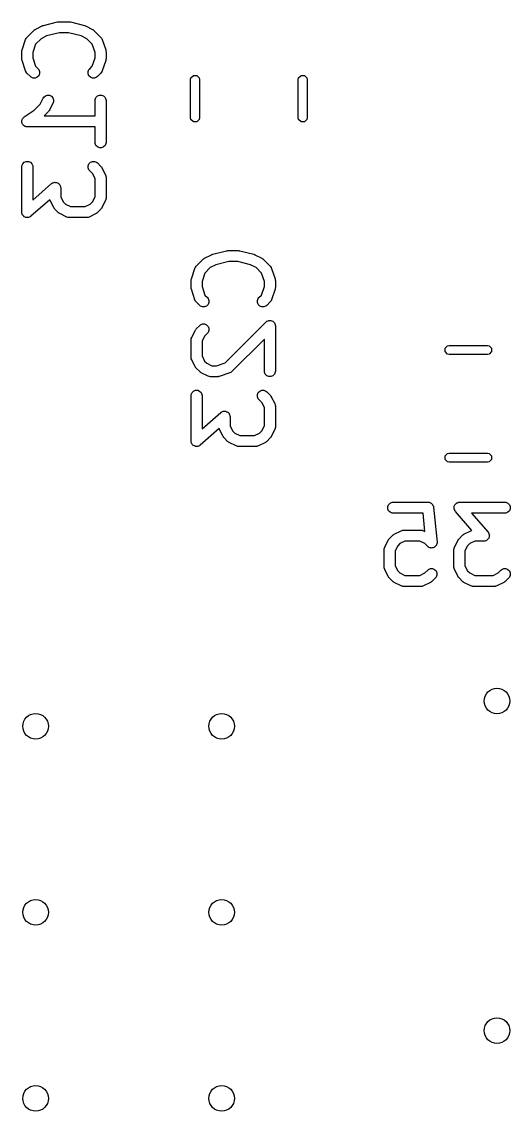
# Model space of a CAD drawing. Extents: x 0.21 to 3.35, y 0.3 to 2.56.
# Drawn here: x 1.831 to 2.093, y 0.303 to 0.889 of the extents above; entities that cross this region are included whole.
import ezdxf

# ---------------------------------------------------------------- set-up
doc = ezdxf.new("R2010")
doc.units = 0
doc.header["$MEASUREMENT"] = 0
doc.layers.add('BLACK', color=7, linetype='CONTINUOUS')

msp = doc.modelspace()

# ---------------------------------------------------------------- linework, layer by layer
at = {"layer": 'BLACK', "linetype": 'CONTINUOUS'}
for p, q in [((1.83707, 0.88402), (1.8373, 0.88421)), ((1.8373, 0.88421), (1.83735, 0.88426)), ((1.83735, 0.88426), (1.83744, 0.88432)), ((1.83744, 0.88432), (1.83752, 0.88439)), ((1.83752, 0.88439), (1.83759, 0.88442)), ((1.83759, 0.88442), (1.83784, 0.88457)), ((1.83784, 0.88457), (1.84159, 0.88645)), ((1.84159, 0.88645), (1.84163, 0.88646)), ((1.84163, 0.88646), (1.84165, 0.88648)), ((1.84165, 0.88648), (1.84189, 0.88656)), ((1.84189, 0.88656), (1.84213, 0.88665)), ((1.84213, 0.88665), (1.84215, 0.88666)), ((1.84215, 0.88666), (1.84219, 0.88667)), ((1.84219, 0.88667), (1.84969, 0.88855)), ((1.84969, 0.88855), (1.84979, 0.88856)), ((1.84979, 0.88856), (1.84983, 0.88858)), ((1.84983, 0.88858), (1.85005, 0.8886)), ((1.85005, 0.8886), (1.85027, 0.88863)), ((1.85027, 0.88863), (1.85031, 0.88862)), ((1.85031, 0.88862), (1.85041, 0.88863)), ((1.85041, 0.88863), (1.85603, 0.88863)), ((1.85603, 0.88863), (1.85613, 0.88862)), ((1.85613, 0.88862), (1.85618, 0.88863)), ((1.85618, 0.88863), (1.85639, 0.8886)), ((1.85639, 0.8886), (1.85661, 0.88858)), ((1.85661, 0.88858), (1.85665, 0.88856)), ((1.85665, 0.88856), (1.85675, 0.88855)), ((1.85675, 0.88855), (1.86425, 0.88667)), ((1.86425, 0.88667), (1.86429, 0.88666)), ((1.86429, 0.88666), (1.86431, 0.88665)), ((1.86431, 0.88665), (1.86455, 0.88656)), ((1.86455, 0.88656), (1.86479, 0.88648)), ((1.86479, 0.88648), (1.86481, 0.88646)), ((1.86481, 0.88646), (1.86485, 0.88645)), ((1.86485, 0.88645), (1.8686, 0.88457)), ((1.8686, 0.88457), (1.86885, 0.88442)), ((1.86885, 0.88442), (1.86892, 0.88439)), ((1.86892, 0.88439), (1.869, 0.88432)), ((1.869, 0.88432), (1.86909, 0.88426)), ((1.86909, 0.88426), (1.86914, 0.88421)), ((1.86914, 0.88421), (1.86937, 0.88402)), ((1.83073, 0.87349), (1.83261, 0.87912)), ((1.83261, 0.87912), (1.83285, 0.87964)), ((1.83285, 0.87964), (1.83292, 0.87972)), ((1.83292, 0.87972), (1.83296, 0.87982)), ((1.83296, 0.87982), (1.83332, 0.88027)), ((1.83332, 0.88027), (1.83707, 0.88402)), ((1.84091, 0.87951), (1.83799, 0.87659)), ((1.84394, 0.88102), (1.84091, 0.87951)), ((1.85077, 0.88273), (1.84394, 0.88102)), ((1.85567, 0.88273), (1.85077, 0.88273)), ((1.8625, 0.88102), (1.85567, 0.88273)), ((1.86553, 0.87951), (1.8625, 0.88102)), ((1.86845, 0.87659), (1.86553, 0.87951)), ((1.86937, 0.88402), (1.87312, 0.88027)), ((1.87312, 0.88027), (1.87349, 0.87982)), ((1.87349, 0.87982), (1.87353, 0.87972)), ((1.87353, 0.87972), (1.8736, 0.87964)), ((1.8736, 0.87964), (1.87383, 0.87912)), ((1.87383, 0.87912), (1.87571, 0.87349)), ((1.83058, 0.87256), (1.83061, 0.87285)), ((1.83058, 0.86881), (1.83058, 0.87256)), ((1.83061, 0.87293), (1.83063, 0.87303)), ((1.83061, 0.87285), (1.83061, 0.87293)), ((1.83063, 0.87303), (1.83064, 0.87313)), ((1.83064, 0.87313), (1.83067, 0.87321)), ((1.83067, 0.87321), (1.83073, 0.87349)), ((1.83799, 0.87659), (1.83649, 0.87208)), ((1.86995, 0.87208), (1.86845, 0.87659)), ((1.87571, 0.87349), (1.87577, 0.87321)), ((1.87577, 0.87321), (1.8758, 0.87313)), ((1.8758, 0.87313), (1.87581, 0.87303)), ((1.87581, 0.87303), (1.87584, 0.87293)), ((1.87584, 0.87293), (1.87583, 0.87285)), ((1.87583, 0.87285), (1.87586, 0.87256)), ((1.87586, 0.87256), (1.87586, 0.86881)), ((1.83061, 0.86852), (1.83058, 0.86881)), ((1.83061, 0.86844), (1.83061, 0.86852)), ((1.83063, 0.86834), (1.83061, 0.86844)), ((1.83064, 0.86823), (1.83063, 0.86834)), ((1.83067, 0.86816), (1.83064, 0.86823)), ((1.83073, 0.86787), (1.83067, 0.86816)), ((1.83261, 0.86225), (1.83073, 0.86787)), ((1.83649, 0.87208), (1.83649, 0.86929)), ((1.83649, 0.86929), (1.83799, 0.86478)), ((1.86845, 0.86478), (1.86995, 0.86929)), ((1.86995, 0.86929), (1.86995, 0.87208)), ((1.87571, 0.86787), (1.87383, 0.86225)), ((1.87577, 0.86816), (1.87571, 0.86787)), ((1.8758, 0.86823), (1.87577, 0.86816)), ((1.87581, 0.86834), (1.8758, 0.86823)), ((1.87584, 0.86844), (1.87581, 0.86834)), ((1.87586, 0.86881), (1.87583, 0.86852)), ((1.87583, 0.86852), (1.87584, 0.86844)), ((1.83285, 0.86172), (1.83261, 0.86225)), ((1.83292, 0.86164), (1.83285, 0.86172)), ((1.83296, 0.86154), (1.83292, 0.86164)), ((1.83332, 0.8611), (1.83296, 0.86154)), ((1.8352, 0.85922), (1.83332, 0.8611)), ((1.83799, 0.86478), (1.83937, 0.8634)), ((1.83937, 0.8634), (1.83974, 0.86295)), ((1.83974, 0.86295), (1.84018, 0.86189)), ((1.84018, 0.86073), (1.83974, 0.85967)), ((1.84018, 0.86189), (1.84018, 0.86073)), ((1.86626, 0.86189), (1.8667, 0.86295)), ((1.86626, 0.86073), (1.86626, 0.86189)), ((1.8667, 0.85967), (1.86626, 0.86073)), ((1.8667, 0.86295), (1.86707, 0.8634)), ((1.86707, 0.8634), (1.86845, 0.86478)), ((1.87312, 0.8611), (1.87124, 0.85922)), ((1.87349, 0.86154), (1.87312, 0.8611)), ((1.87353, 0.86164), (1.87349, 0.86154)), ((1.8736, 0.86172), (1.87353, 0.86164)), ((1.87383, 0.86225), (1.8736, 0.86172)), ((1.83565, 0.85885), (1.8352, 0.85922)), ((1.83671, 0.85841), (1.83565, 0.85885)), ((1.83786, 0.85841), (1.83671, 0.85841)), ((1.83893, 0.85885), (1.83786, 0.85841)), ((1.83974, 0.85967), (1.83893, 0.85885)), ((1.86752, 0.85885), (1.8667, 0.85967)), ((1.86858, 0.85841), (1.86752, 0.85885)), ((1.86973, 0.85841), (1.86858, 0.85841)), ((1.8708, 0.85885), (1.86973, 0.85841)), ((1.87124, 0.85922), (1.8708, 0.85885)), ((1.92133, 0.85759), (1.92151, 0.8585)), ((1.92133, 0.83702), (1.92133, 0.85759)), ((1.92151, 0.8585), (1.92279, 0.85977)), ((1.92279, 0.85977), (1.9246, 0.85977)), ((1.9246, 0.85977), (1.92588, 0.8585)), ((1.92588, 0.8585), (1.92606, 0.85759)), ((1.92606, 0.85759), (1.92606, 0.83702)), ((1.9792, 0.85759), (1.97938, 0.8585)), ((1.9792, 0.83702), (1.9792, 0.85759)), ((1.97938, 0.8585), (1.98066, 0.85977)), ((1.98066, 0.85977), (1.98247, 0.85977)), ((1.98247, 0.85977), (1.98375, 0.8585)), ((1.98375, 0.8585), (1.98393, 0.85759)), ((1.98393, 0.85759), (1.98393, 0.83702)), ((1.84332, 0.84888), (1.84442, 0.84924)), ((1.84442, 0.84924), (1.84556, 0.84916)), ((1.84556, 0.84916), (1.8466, 0.84864)), ((1.87127, 0.84877), (1.87233, 0.84921)), ((1.87233, 0.84921), (1.87348, 0.84921)), ((1.87348, 0.84921), (1.87455, 0.84877)), ((1.83728, 0.84111), (1.84048, 0.84431)), ((1.84048, 0.84431), (1.84214, 0.84763)), ((1.84214, 0.84763), (1.84245, 0.84812)), ((1.84245, 0.84812), (1.84332, 0.84888)), ((1.84743, 0.84499), (1.84555, 0.84124)), ((1.8466, 0.84864), (1.84735, 0.84777)), ((1.84735, 0.84777), (1.84771, 0.84668)), ((1.84763, 0.84553), (1.84743, 0.84499)), ((1.84771, 0.84668), (1.84763, 0.84553)), ((1.86995, 0.84631), (1.87001, 0.84689)), ((1.86995, 0.83802), (1.86995, 0.84631)), ((1.87001, 0.84689), (1.87045, 0.84795)), ((1.87045, 0.84795), (1.87127, 0.84877)), ((1.87455, 0.84877), (1.87536, 0.84795)), ((1.87536, 0.84795), (1.8758, 0.84689)), ((1.8758, 0.84689), (1.87586, 0.84631)), ((1.87586, 0.84631), (1.87586, 0.82381)), ((1.83145, 0.83715), (1.83189, 0.83752)), ((1.83189, 0.83752), (1.8319, 0.83752)), ((1.8319, 0.83752), (1.83728, 0.84111)), ((1.8319, 0.83752), (1.8319, 0.83752)), ((1.8319, 0.83752), (1.8319, 0.83752)), ((1.845, 0.84047), (1.84254, 0.83802)), ((1.84254, 0.83802), (1.86995, 0.83802)), ((1.84518, 0.8407), (1.845, 0.84047)), ((1.84524, 0.84075), (1.84518, 0.8407)), ((1.8453, 0.84084), (1.84524, 0.84075)), ((1.84537, 0.84092), (1.8453, 0.84084)), ((1.84539, 0.84099), (1.84537, 0.84092)), ((1.84555, 0.84124), (1.84539, 0.84099)), ((1.83058, 0.83507), (1.83064, 0.83535)), ((1.83064, 0.83478), (1.83058, 0.83507)), ((1.83064, 0.83564), (1.83075, 0.83591)), ((1.83064, 0.83535), (1.83064, 0.83564)), ((1.83064, 0.83449), (1.83064, 0.83478)), ((1.83075, 0.83422), (1.83064, 0.83449)), ((1.83075, 0.83591), (1.83081, 0.8362)), ((1.83081, 0.83394), (1.83075, 0.83422)), ((1.83081, 0.8362), (1.83097, 0.83644)), ((1.83097, 0.83369), (1.83081, 0.83394)), ((1.83097, 0.83644), (1.83108, 0.8367)), ((1.83108, 0.83342), (1.83097, 0.83369)), ((1.83108, 0.8367), (1.83129, 0.83691)), ((1.83129, 0.83322), (1.83108, 0.83342)), ((1.83129, 0.83691), (1.83145, 0.83715)), ((1.83145, 0.83298), (1.83129, 0.83322)), ((1.83169, 0.83281), (1.83145, 0.83298)), ((1.8319, 0.83261), (1.83169, 0.83281)), ((1.83216, 0.8325), (1.8319, 0.83261)), ((1.8324, 0.83234), (1.83216, 0.8325)), ((1.83269, 0.83228), (1.8324, 0.83234)), ((1.83296, 0.83217), (1.83269, 0.83228)), ((1.83353, 0.83211), (1.83296, 0.83217)), ((1.83354, 0.83211), (1.83353, 0.83211)), ((1.83353, 0.83211), (1.83353, 0.83211)), ((1.83353, 0.83211), (1.83353, 0.83211)), ((1.86995, 0.83211), (1.83354, 0.83211)), ((1.86995, 0.82381), (1.86995, 0.83211)), ((1.92151, 0.83612), (1.92133, 0.83702)), ((1.92279, 0.83484), (1.92151, 0.83612)), ((1.9246, 0.83484), (1.92279, 0.83484)), ((1.92588, 0.83612), (1.9246, 0.83484)), ((1.92606, 0.83702), (1.92588, 0.83612)), ((1.97938, 0.83612), (1.9792, 0.83702)), ((1.98066, 0.83484), (1.97938, 0.83612)), ((1.98247, 0.83484), (1.98066, 0.83484)), ((1.98375, 0.83612), (1.98247, 0.83484)), ((1.98393, 0.83702), (1.98375, 0.83612)), ((1.87001, 0.82324), (1.86995, 0.82381)), ((1.87045, 0.82217), (1.87001, 0.82324)), ((1.87127, 0.82136), (1.87045, 0.82217)), ((1.87233, 0.82092), (1.87127, 0.82136)), ((1.87348, 0.82092), (1.87233, 0.82092)), ((1.87455, 0.82136), (1.87348, 0.82092)), ((1.87536, 0.82217), (1.87455, 0.82136)), ((1.8758, 0.82324), (1.87536, 0.82217)), ((1.87586, 0.82381), (1.8758, 0.82324)), ((1.83058, 0.81069), (1.83064, 0.81127)), ((1.83058, 0.78632), (1.83058, 0.81069)), ((1.83064, 0.81127), (1.83108, 0.81233)), ((1.83108, 0.81233), (1.8319, 0.81315)), ((1.8319, 0.81315), (1.83296, 0.81359)), ((1.83296, 0.81359), (1.83411, 0.81359)), ((1.83411, 0.81359), (1.83518, 0.81315)), ((1.83518, 0.81315), (1.83599, 0.81233)), ((1.83599, 0.81233), (1.83643, 0.81127)), ((1.83643, 0.81127), (1.83649, 0.81069)), ((1.83649, 0.81069), (1.83649, 0.79283)), ((1.86626, 0.81127), (1.8667, 0.81233)), ((1.86626, 0.81011), (1.86626, 0.81127)), ((1.8667, 0.80905), (1.86626, 0.81011)), ((1.8667, 0.81233), (1.86752, 0.81315)), ((1.86707, 0.8086), (1.8667, 0.80905)), ((1.8686, 0.80707), (1.86707, 0.8086)), ((1.86752, 0.81315), (1.86858, 0.81359)), ((1.86858, 0.81359), (1.86973, 0.81359)), ((1.86973, 0.81359), (1.8708, 0.81315)), ((1.8708, 0.81315), (1.87124, 0.81278)), ((1.87124, 0.81278), (1.87312, 0.8109)), ((1.87312, 0.8109), (1.87331, 0.81068)), ((1.87331, 0.81068), (1.87336, 0.81063)), ((1.87336, 0.81063), (1.87342, 0.81054)), ((1.87342, 0.81054), (1.87349, 0.81046)), ((1.87349, 0.81046), (1.87352, 0.81038)), ((1.87352, 0.81038), (1.87367, 0.81014)), ((1.87367, 0.81014), (1.87555, 0.80639)), ((1.84752, 0.80215), (1.84796, 0.80234)), ((1.84796, 0.80234), (1.84806, 0.80234)), ((1.84806, 0.80234), (1.84815, 0.80237)), ((1.84815, 0.80237), (1.84863, 0.80234)), ((1.84863, 0.80234), (1.84911, 0.80234)), ((1.84911, 0.80234), (1.8492, 0.8023)), ((1.8492, 0.8023), (1.8493, 0.80229)), ((1.8493, 0.80229), (1.84973, 0.80208)), ((1.86995, 0.80437), (1.8686, 0.80707)), ((1.86995, 0.79451), (1.86995, 0.80437)), ((1.87555, 0.80639), (1.87575, 0.80585)), ((1.87575, 0.80585), (1.87576, 0.80574)), ((1.87576, 0.80574), (1.8758, 0.80564)), ((1.8758, 0.80564), (1.87586, 0.80507)), ((1.87586, 0.80507), (1.87586, 0.79382)), ((1.83649, 0.79283), (1.84659, 0.80166)), ((1.84659, 0.80166), (1.84684, 0.80184)), ((1.84684, 0.80184), (1.84689, 0.8019)), ((1.84689, 0.8019), (1.84695, 0.80192)), ((1.84695, 0.80192), (1.84706, 0.802)), ((1.84706, 0.802), (1.84752, 0.80215)), ((1.84973, 0.80208), (1.85017, 0.8019)), ((1.85017, 0.8019), (1.85025, 0.80183)), ((1.85025, 0.80183), (1.85033, 0.80178)), ((1.85033, 0.80178), (1.85065, 0.80142)), ((1.85065, 0.80142), (1.85099, 0.80108)), ((1.85099, 0.80108), (1.85103, 0.80099)), ((1.85103, 0.80099), (1.85109, 0.80092)), ((1.85109, 0.80092), (1.85125, 0.80046)), ((1.85125, 0.80046), (1.85143, 0.80002)), ((1.85143, 0.80002), (1.85144, 0.79988)), ((1.85144, 0.79988), (1.85146, 0.79982)), ((1.85146, 0.79982), (1.85146, 0.79975)), ((1.85146, 0.79975), (1.85149, 0.79944)), ((1.85149, 0.79944), (1.85149, 0.79451)), ((1.84569, 0.79303), (1.83548, 0.7841)), ((1.84589, 0.7925), (1.84569, 0.79303)), ((1.84777, 0.78875), (1.84589, 0.7925)), ((1.85149, 0.79451), (1.85284, 0.79182)), ((1.85284, 0.79182), (1.85403, 0.79062)), ((1.85403, 0.79062), (1.85673, 0.78927)), ((1.86471, 0.78927), (1.86741, 0.79062)), ((1.86741, 0.79062), (1.8686, 0.79182)), ((1.8686, 0.79182), (1.86995, 0.79451)), ((1.87555, 0.7925), (1.87367, 0.78875)), ((1.87575, 0.79304), (1.87555, 0.7925)), ((1.87576, 0.79314), (1.87575, 0.79304)), ((1.8758, 0.79324), (1.87576, 0.79314)), ((1.87586, 0.79382), (1.8758, 0.79324)), ((1.83061, 0.78601), (1.83058, 0.78632)), ((1.83061, 0.78594), (1.83061, 0.78601)), ((1.83063, 0.78588), (1.83061, 0.78594)), ((1.83064, 0.78574), (1.83063, 0.78588)), ((1.83082, 0.7853), (1.83064, 0.78574)), ((1.83098, 0.78485), (1.83082, 0.7853)), ((1.83104, 0.78477), (1.83098, 0.78485)), ((1.83108, 0.78468), (1.83104, 0.78477)), ((1.83142, 0.78434), (1.83108, 0.78468)), ((1.84792, 0.7885), (1.84777, 0.78875)), ((1.84795, 0.78843), (1.84792, 0.7885)), ((1.84802, 0.78835), (1.84795, 0.78843)), ((1.84808, 0.78826), (1.84802, 0.78835)), ((1.84814, 0.78821), (1.84808, 0.78826)), ((1.84832, 0.78798), (1.84814, 0.78821)), ((1.8502, 0.78611), (1.84832, 0.78798)), ((1.85042, 0.78592), (1.8502, 0.78611)), ((1.85047, 0.78586), (1.85042, 0.78592)), ((1.85056, 0.7858), (1.85047, 0.78586)), ((1.85064, 0.78574), (1.85056, 0.7858)), ((1.85072, 0.78571), (1.85064, 0.78574)), ((1.85096, 0.78555), (1.85072, 0.78571)), ((1.85471, 0.78368), (1.85096, 0.78555)), ((1.85673, 0.78927), (1.86471, 0.78927)), ((1.87048, 0.78555), (1.86673, 0.78368)), ((1.87073, 0.78571), (1.87048, 0.78555)), ((1.8708, 0.78574), (1.87073, 0.78571)), ((1.87088, 0.7858), (1.8708, 0.78574)), ((1.87097, 0.78586), (1.87088, 0.7858)), ((1.87102, 0.78592), (1.87097, 0.78586)), ((1.87124, 0.78611), (1.87102, 0.78592)), ((1.87312, 0.78798), (1.87124, 0.78611)), ((1.87331, 0.78821), (1.87312, 0.78798)), ((1.87336, 0.78826), (1.87331, 0.78821)), ((1.87342, 0.78835), (1.87336, 0.78826)), ((1.87349, 0.78843), (1.87342, 0.78835)), ((1.87352, 0.7885), (1.87349, 0.78843)), ((1.87367, 0.78875), (1.87352, 0.7885)), ((1.83174, 0.78398), (1.83142, 0.78434)), ((1.83183, 0.78393), (1.83174, 0.78398)), ((1.8319, 0.78386), (1.83183, 0.78393)), ((1.83234, 0.78368), (1.8319, 0.78386)), ((1.83277, 0.78347), (1.83234, 0.78368)), ((1.83287, 0.78346), (1.83277, 0.78347)), ((1.83296, 0.78342), (1.83287, 0.78346)), ((1.83344, 0.78342), (1.83296, 0.78342)), ((1.83392, 0.78339), (1.83344, 0.78342)), ((1.83401, 0.78342), (1.83392, 0.78339)), ((1.83411, 0.78342), (1.83401, 0.78342)), ((1.83456, 0.78361), (1.83411, 0.78342)), ((1.83501, 0.78376), (1.83456, 0.78361)), ((1.83512, 0.78384), (1.83501, 0.78376)), ((1.83518, 0.78386), (1.83512, 0.78384)), ((1.83523, 0.78392), (1.83518, 0.78386)), ((1.83548, 0.7841), (1.83523, 0.78392)), ((1.85525, 0.78347), (1.85471, 0.78368)), ((1.85536, 0.78346), (1.85525, 0.78347)), ((1.85546, 0.78342), (1.85536, 0.78346)), ((1.85603, 0.78337), (1.85546, 0.78342)), ((1.86541, 0.78337), (1.85603, 0.78337)), ((1.86598, 0.78342), (1.86541, 0.78337)), ((1.86608, 0.78346), (1.86598, 0.78342)), ((1.86619, 0.78347), (1.86608, 0.78346)), ((1.86673, 0.78368), (1.86619, 0.78347)), ((1.92807, 0.76102), (1.9283, 0.76121)), ((1.9283, 0.76121), (1.92835, 0.76126)), ((1.92835, 0.76126), (1.92844, 0.76132)), ((1.92844, 0.76132), (1.92852, 0.76139)), ((1.92852, 0.76139), (1.92859, 0.76142)), ((1.92859, 0.76142), (1.92884, 0.76157)), ((1.92884, 0.76157), (1.93259, 0.76345)), ((1.93259, 0.76345), (1.93263, 0.76346)), ((1.93263, 0.76346), (1.93265, 0.76348)), ((1.93265, 0.76348), (1.93289, 0.76356)), ((1.93289, 0.76356), (1.93313, 0.76365)), ((1.93313, 0.76365), (1.93315, 0.76366)), ((1.93315, 0.76366), (1.93319, 0.76367)), ((1.93319, 0.76367), (1.94069, 0.76555)), ((1.94069, 0.76555), (1.94079, 0.76556)), ((1.94079, 0.76556), (1.94083, 0.76558)), ((1.94083, 0.76558), (1.94105, 0.7656)), ((1.94105, 0.7656), (1.94127, 0.76563)), ((1.94127, 0.76563), (1.94131, 0.76562)), ((1.94131, 0.76562), (1.94141, 0.76563)), ((1.94141, 0.76563), (1.94703, 0.76563)), ((1.94703, 0.76563), (1.94713, 0.76562)), ((1.94713, 0.76562), (1.94718, 0.76563)), ((1.94718, 0.76563), (1.94739, 0.7656)), ((1.94739, 0.7656), (1.94761, 0.76558)), ((1.94761, 0.76558), (1.94765, 0.76556)), ((1.94765, 0.76556), (1.94775, 0.76555)), ((1.94775, 0.76555), (1.95525, 0.76367)), ((1.95525, 0.76367), (1.95529, 0.76366)), ((1.95529, 0.76366), (1.95531, 0.76365)), ((1.95531, 0.76365), (1.95555, 0.76356)), ((1.95555, 0.76356), (1.95579, 0.76348)), ((1.95579, 0.76348), (1.95581, 0.76346)), ((1.95581, 0.76346), (1.95585, 0.76345)), ((1.95585, 0.76345), (1.9596, 0.76157)), ((1.9596, 0.76157), (1.95985, 0.76142)), ((1.95985, 0.76142), (1.95992, 0.76139)), ((1.95992, 0.76139), (1.96, 0.76132)), ((1.96, 0.76132), (1.96009, 0.76126)), ((1.96009, 0.76126), (1.96014, 0.76121)), ((1.96014, 0.76121), (1.96037, 0.76102)), ((1.92173, 0.75049), (1.92361, 0.75612)), ((1.92361, 0.75612), (1.92385, 0.75664)), ((1.92385, 0.75664), (1.92392, 0.75672)), ((1.92392, 0.75672), (1.92396, 0.75682)), ((1.92396, 0.75682), (1.92432, 0.75727)), ((1.92432, 0.75727), (1.92807, 0.76102)), ((1.93191, 0.75651), (1.92899, 0.75359)), ((1.93494, 0.75802), (1.93191, 0.75651)), ((1.94177, 0.75973), (1.93494, 0.75802)), ((1.94667, 0.75973), (1.94177, 0.75973)), ((1.9535, 0.75802), (1.94667, 0.75973)), ((1.95653, 0.75651), (1.9535, 0.75802)), ((1.95945, 0.75359), (1.95653, 0.75651)), ((1.96037, 0.76102), (1.96412, 0.75727)), ((1.96412, 0.75727), (1.96449, 0.75682)), ((1.96449, 0.75682), (1.96453, 0.75672)), ((1.96453, 0.75672), (1.9646, 0.75664)), ((1.9646, 0.75664), (1.96483, 0.75612)), ((1.96483, 0.75612), (1.96671, 0.75049)), ((1.92158, 0.74956), (1.92161, 0.74985)), ((1.92158, 0.74581), (1.92158, 0.74956)), ((1.92161, 0.74993), (1.92163, 0.75003)), ((1.92161, 0.74985), (1.92161, 0.74993)), ((1.92163, 0.75003), (1.92164, 0.75013)), ((1.92164, 0.75013), (1.92167, 0.75021)), ((1.92167, 0.75021), (1.92173, 0.75049)), ((1.92899, 0.75359), (1.92749, 0.74908)), ((1.96095, 0.74908), (1.95945, 0.75359)), ((1.96671, 0.75049), (1.96677, 0.75021)), ((1.96677, 0.75021), (1.9668, 0.75013)), ((1.9668, 0.75013), (1.96681, 0.75003)), ((1.96681, 0.75003), (1.96684, 0.74993)), ((1.96684, 0.74993), (1.96683, 0.74985)), ((1.96683, 0.74985), (1.96686, 0.74956)), ((1.96686, 0.74956), (1.96686, 0.74581)), ((1.92161, 0.74552), (1.92158, 0.74581)), ((1.92161, 0.74544), (1.92161, 0.74552)), ((1.92163, 0.74534), (1.92161, 0.74544)), ((1.92164, 0.74523), (1.92163, 0.74534)), ((1.92167, 0.74516), (1.92164, 0.74523)), ((1.92173, 0.74487), (1.92167, 0.74516)), ((1.92361, 0.73925), (1.92173, 0.74487)), ((1.92749, 0.74908), (1.92749, 0.74629)), ((1.92749, 0.74629), (1.92899, 0.74178)), ((1.95945, 0.74178), (1.96095, 0.74629)), ((1.96095, 0.74629), (1.96095, 0.74908)), ((1.96671, 0.74487), (1.96483, 0.73925)), ((1.96677, 0.74516), (1.96671, 0.74487)), ((1.9668, 0.74523), (1.96677, 0.74516)), ((1.96681, 0.74534), (1.9668, 0.74523)), ((1.96684, 0.74544), (1.96681, 0.74534)), ((1.96686, 0.74581), (1.96683, 0.74552)), ((1.96683, 0.74552), (1.96684, 0.74544)), ((1.92385, 0.73872), (1.92361, 0.73925)), ((1.92392, 0.73864), (1.92385, 0.73872)), ((1.92396, 0.73854), (1.92392, 0.73864)), ((1.92432, 0.7381), (1.92396, 0.73854)), ((1.9262, 0.73622), (1.92432, 0.7381)), ((1.92899, 0.74178), (1.93037, 0.7404)), ((1.93037, 0.7404), (1.93074, 0.73995)), ((1.93074, 0.73995), (1.93118, 0.73889)), ((1.93118, 0.73889), (1.93118, 0.73773)), ((1.95726, 0.73889), (1.9577, 0.73995)), ((1.95726, 0.73773), (1.95726, 0.73889)), ((1.9577, 0.73995), (1.95807, 0.7404)), ((1.95807, 0.7404), (1.95945, 0.74178)), ((1.96412, 0.7381), (1.96224, 0.73622)), ((1.96449, 0.73854), (1.96412, 0.7381)), ((1.96453, 0.73864), (1.96449, 0.73854)), ((1.9646, 0.73872), (1.96453, 0.73864)), ((1.96483, 0.73925), (1.9646, 0.73872)), ((1.92665, 0.73585), (1.9262, 0.73622)), ((1.92771, 0.73541), (1.92665, 0.73585)), ((1.92886, 0.73541), (1.92771, 0.73541)), ((1.92993, 0.73585), (1.92886, 0.73541)), ((1.93074, 0.73667), (1.92993, 0.73585)), ((1.93118, 0.73773), (1.93074, 0.73667)), ((1.9577, 0.73667), (1.95726, 0.73773)), ((1.95852, 0.73585), (1.9577, 0.73667)), ((1.95958, 0.73541), (1.95852, 0.73585)), ((1.96073, 0.73541), (1.95958, 0.73541)), ((1.9618, 0.73585), (1.96073, 0.73541)), ((1.96224, 0.73622), (1.9618, 0.73585)), ((1.92665, 0.72577), (1.92771, 0.72621)), ((1.92771, 0.72621), (1.92886, 0.72621)), ((1.92886, 0.72621), (1.92993, 0.72577)), ((1.93981, 0.70527), (1.96182, 0.72727)), ((1.96182, 0.72727), (1.96227, 0.72764)), ((1.96227, 0.72764), (1.96302, 0.72795)), ((1.96302, 0.72795), (1.96333, 0.72808)), ((1.96333, 0.72808), (1.96448, 0.72808)), ((1.96448, 0.72808), (1.96555, 0.72764)), ((1.96555, 0.72764), (1.96636, 0.72683)), ((1.96636, 0.72683), (1.96662, 0.72621)), ((1.96662, 0.72621), (1.9668, 0.72576)), ((1.9219, 0.71901), (1.92377, 0.72276)), ((1.92377, 0.72276), (1.92393, 0.72301)), ((1.92393, 0.72301), (1.92396, 0.72308)), ((1.92396, 0.72308), (1.92402, 0.72316)), ((1.92402, 0.72316), (1.92408, 0.72325)), ((1.92408, 0.72325), (1.92414, 0.7233)), ((1.92414, 0.7233), (1.92432, 0.72352)), ((1.92432, 0.72352), (1.9262, 0.7254)), ((1.9262, 0.7254), (1.92665, 0.72577)), ((1.93037, 0.72122), (1.92884, 0.71969)), ((1.92993, 0.72577), (1.93074, 0.72495)), ((1.93074, 0.72167), (1.93037, 0.72122)), ((1.93074, 0.72495), (1.93118, 0.72389)), ((1.93118, 0.72274), (1.93074, 0.72167)), ((1.93118, 0.72389), (1.93118, 0.72274)), ((1.9668, 0.72576), (1.96686, 0.72519)), ((1.96686, 0.72519), (1.96686, 0.70081)), ((1.92158, 0.71769), (1.92164, 0.71826)), ((1.92158, 0.70831), (1.92158, 0.71769)), ((1.92164, 0.71826), (1.92168, 0.71836)), ((1.92168, 0.71836), (1.92169, 0.71847)), ((1.92169, 0.71847), (1.9219, 0.71901)), ((1.92884, 0.71969), (1.92749, 0.71699)), ((1.92749, 0.71699), (1.92749, 0.70901)), ((1.96095, 0.71806), (1.9435, 0.7006)), ((1.96095, 0.70081), (1.96095, 0.71806)), ((2.05816, 0.71315), (2.05944, 0.71443)), ((2.05944, 0.71443), (2.06034, 0.71461)), ((2.06034, 0.71461), (2.08092, 0.71461)), ((2.08092, 0.71461), (2.08182, 0.71443)), ((2.08182, 0.71443), (2.0831, 0.71315)), ((1.92749, 0.70901), (1.92884, 0.70631)), ((2.05816, 0.71134), (2.05816, 0.71315)), ((2.05944, 0.71006), (2.05816, 0.71134)), ((2.06034, 0.70988), (2.05944, 0.71006)), ((2.08092, 0.70988), (2.06034, 0.70988)), ((2.08182, 0.71006), (2.08092, 0.70988)), ((2.0831, 0.71134), (2.08182, 0.71006)), ((2.0831, 0.71315), (2.0831, 0.71134)), ((1.92164, 0.70774), (1.92158, 0.70831)), ((1.92168, 0.70764), (1.92164, 0.70774)), ((1.92169, 0.70753), (1.92168, 0.70764)), ((1.9219, 0.70699), (1.92169, 0.70753)), ((1.92377, 0.70324), (1.9219, 0.70699)), ((1.92393, 0.703), (1.92377, 0.70324)), ((1.92396, 0.70292), (1.92393, 0.703)), ((1.92402, 0.70284), (1.92396, 0.70292)), ((1.92408, 0.70275), (1.92402, 0.70284)), ((1.92414, 0.7027), (1.92408, 0.70275)), ((1.92432, 0.70248), (1.92414, 0.7027)), ((1.92884, 0.70631), (1.93003, 0.70512)), ((1.93003, 0.70512), (1.93273, 0.70377)), ((1.93273, 0.70377), (1.93531, 0.70377)), ((1.93531, 0.70377), (1.93981, 0.70527)), ((1.9262, 0.7006), (1.92432, 0.70248)), ((1.92642, 0.70042), (1.9262, 0.7006)), ((1.92648, 0.70036), (1.92642, 0.70042)), ((1.92656, 0.7003), (1.92648, 0.70036)), ((1.92665, 0.70023), (1.92656, 0.7003)), ((1.92672, 0.7002), (1.92665, 0.70023)), ((1.92697, 0.70005), (1.92672, 0.7002)), ((1.93071, 0.69817), (1.92697, 0.70005)), ((1.93126, 0.69797), (1.93071, 0.69817)), ((1.93136, 0.69796), (1.93126, 0.69797)), ((1.93146, 0.69792), (1.93136, 0.69796)), ((1.93204, 0.69786), (1.93146, 0.69792)), ((1.93578, 0.69786), (1.93204, 0.69786)), ((1.93608, 0.69789), (1.93578, 0.69786)), ((1.93615, 0.69788), (1.93608, 0.69789)), ((1.93626, 0.69791), (1.93615, 0.69788)), ((1.93636, 0.69792), (1.93626, 0.69791)), ((1.93643, 0.69795), (1.93636, 0.69792)), ((1.93672, 0.69801), (1.93643, 0.69795)), ((1.94234, 0.69989), (1.93672, 0.69801)), ((1.94287, 0.70012), (1.94234, 0.69989)), ((1.94295, 0.70019), (1.94287, 0.70012)), ((1.94305, 0.70023), (1.94295, 0.70019)), ((1.9435, 0.7006), (1.94305, 0.70023)), ((1.96101, 0.70024), (1.96095, 0.70081)), ((1.96145, 0.69917), (1.96101, 0.70024)), ((1.96227, 0.69836), (1.96145, 0.69917)), ((1.96333, 0.69792), (1.96227, 0.69836)), ((1.96448, 0.69792), (1.96333, 0.69792)), ((1.96555, 0.69836), (1.96448, 0.69792)), ((1.96636, 0.69917), (1.96555, 0.69836)), ((1.9668, 0.70024), (1.96636, 0.69917)), ((1.96686, 0.70081), (1.9668, 0.70024)), ((1.92158, 0.68769), (1.92164, 0.68827)), ((1.92158, 0.66332), (1.92158, 0.68769)), ((1.92164, 0.68827), (1.92208, 0.68933)), ((1.92208, 0.68933), (1.9229, 0.69015)), ((1.9229, 0.69015), (1.92396, 0.69059)), ((1.92396, 0.69059), (1.92511, 0.69059)), ((1.92511, 0.69059), (1.92618, 0.69015)), ((1.92618, 0.69015), (1.92699, 0.68933)), ((1.92699, 0.68933), (1.92743, 0.68827)), ((1.92743, 0.68827), (1.92749, 0.68769)), ((1.92749, 0.68769), (1.92749, 0.66983)), ((1.95726, 0.68827), (1.9577, 0.68933)), ((1.95726, 0.68711), (1.95726, 0.68827)), ((1.9577, 0.68605), (1.95726, 0.68711)), ((1.9577, 0.68933), (1.95852, 0.69015)), ((1.95807, 0.6856), (1.9577, 0.68605)), ((1.9596, 0.68407), (1.95807, 0.6856)), ((1.95852, 0.69015), (1.95958, 0.69059)), ((1.95958, 0.69059), (1.96073, 0.69059)), ((1.96073, 0.69059), (1.9618, 0.69015)), ((1.9618, 0.69015), (1.96224, 0.68978)), ((1.96224, 0.68978), (1.96412, 0.6879)), ((1.96412, 0.6879), (1.96431, 0.68768)), ((1.96431, 0.68768), (1.96436, 0.68763)), ((1.96436, 0.68763), (1.96442, 0.68754)), ((1.96442, 0.68754), (1.96449, 0.68746)), ((1.96449, 0.68746), (1.96452, 0.68738)), ((1.96452, 0.68738), (1.96467, 0.68714)), ((1.96467, 0.68714), (1.96655, 0.68339)), ((1.93851, 0.67915), (1.93896, 0.67934)), ((1.93896, 0.67934), (1.93906, 0.67934)), ((1.93906, 0.67934), (1.93915, 0.67937)), ((1.93915, 0.67937), (1.93963, 0.67934)), ((1.93963, 0.67934), (1.94011, 0.67934)), ((1.94011, 0.67934), (1.9402, 0.6793)), ((1.9402, 0.6793), (1.9403, 0.67929)), ((1.9403, 0.67929), (1.94073, 0.67908)), ((1.96095, 0.68137), (1.9596, 0.68407)), ((1.96095, 0.67151), (1.96095, 0.68137)), ((1.96655, 0.68339), (1.96675, 0.68285)), ((1.96675, 0.68285), (1.96676, 0.68274)), ((1.96676, 0.68274), (1.9668, 0.68264)), ((1.9668, 0.68264), (1.96686, 0.68207)), ((1.96686, 0.68207), (1.96686, 0.67082)), ((1.92749, 0.66983), (1.93759, 0.67866)), ((1.93759, 0.67866), (1.93784, 0.67884)), ((1.93784, 0.67884), (1.93789, 0.6789)), ((1.93789, 0.6789), (1.93795, 0.67892)), ((1.93795, 0.67892), (1.93806, 0.679)), ((1.93806, 0.679), (1.93851, 0.67915)), ((1.94073, 0.67908), (1.94117, 0.6789)), ((1.94117, 0.6789), (1.94125, 0.67883)), ((1.94125, 0.67883), (1.94133, 0.67878)), ((1.94133, 0.67878), (1.94165, 0.67842)), ((1.94165, 0.67842), (1.94199, 0.67808)), ((1.94199, 0.67808), (1.94203, 0.67799)), ((1.94203, 0.67799), (1.94209, 0.67792)), ((1.94209, 0.67792), (1.94225, 0.67746)), ((1.94225, 0.67746), (1.94243, 0.67702)), ((1.94243, 0.67702), (1.94244, 0.67688)), ((1.94244, 0.67688), (1.94246, 0.67682)), ((1.94246, 0.67682), (1.94246, 0.67675)), ((1.94246, 0.67675), (1.94249, 0.67644)), ((1.94249, 0.67644), (1.94249, 0.67151)), ((1.93669, 0.67003), (1.92648, 0.6611)), ((1.93689, 0.6695), (1.93669, 0.67003)), ((1.93877, 0.66575), (1.93689, 0.6695)), ((1.94249, 0.67151), (1.94384, 0.66882)), ((1.94384, 0.66882), (1.94503, 0.66762)), ((1.94503, 0.66762), (1.94773, 0.66627)), ((1.95571, 0.66627), (1.95841, 0.66762)), ((1.95841, 0.66762), (1.9596, 0.66882)), ((1.9596, 0.66882), (1.96095, 0.67151)), ((1.96655, 0.6695), (1.96467, 0.66575)), ((1.96675, 0.67004), (1.96655, 0.6695)), ((1.96676, 0.67014), (1.96675, 0.67004)), ((1.9668, 0.67024), (1.96676, 0.67014)), ((1.96686, 0.67082), (1.9668, 0.67024)), ((1.92161, 0.66301), (1.92158, 0.66332)), ((1.92161, 0.66294), (1.92161, 0.66301)), ((1.92163, 0.66288), (1.92161, 0.66294)), ((1.92164, 0.66274), (1.92163, 0.66288)), ((1.92182, 0.6623), (1.92164, 0.66274)), ((1.92198, 0.66185), (1.92182, 0.6623)), ((1.92204, 0.66177), (1.92198, 0.66185)), ((1.92208, 0.66168), (1.92204, 0.66177)), ((1.92242, 0.66134), (1.92208, 0.66168)), ((1.93892, 0.6655), (1.93877, 0.66575)), ((1.93895, 0.66543), (1.93892, 0.6655)), ((1.93902, 0.66535), (1.93895, 0.66543)), ((1.93908, 0.66526), (1.93902, 0.66535)), ((1.93914, 0.66521), (1.93908, 0.66526)), ((1.93932, 0.66498), (1.93914, 0.66521)), ((1.9412, 0.66311), (1.93932, 0.66498)), ((1.94142, 0.66292), (1.9412, 0.66311)), ((1.94147, 0.66286), (1.94142, 0.66292)), ((1.94156, 0.6628), (1.94147, 0.66286)), ((1.94164, 0.66274), (1.94156, 0.6628)), ((1.94172, 0.66271), (1.94164, 0.66274)), ((1.94196, 0.66255), (1.94172, 0.66271)), ((1.94571, 0.66068), (1.94196, 0.66255)), ((1.94773, 0.66627), (1.95571, 0.66627)), ((1.96148, 0.66255), (1.95773, 0.66068)), ((1.96173, 0.66271), (1.96148, 0.66255)), ((1.9618, 0.66274), (1.96173, 0.66271)), ((1.96188, 0.6628), (1.9618, 0.66274)), ((1.96197, 0.66286), (1.96188, 0.6628)), ((1.96202, 0.66292), (1.96197, 0.66286)), ((1.96224, 0.66311), (1.96202, 0.66292)), ((1.96412, 0.66498), (1.96224, 0.66311)), ((1.96431, 0.66521), (1.96412, 0.66498)), ((1.96436, 0.66526), (1.96431, 0.66521)), ((1.96442, 0.66535), (1.96436, 0.66526)), ((1.96449, 0.66543), (1.96442, 0.66535)), ((1.96452, 0.6655), (1.96449, 0.66543)), ((1.96467, 0.66575), (1.96452, 0.6655)), ((1.92274, 0.66098), (1.92242, 0.66134)), ((1.92283, 0.66093), (1.92274, 0.66098)), ((1.9229, 0.66086), (1.92283, 0.66093)), ((1.92334, 0.66068), (1.9229, 0.66086)), ((1.92377, 0.66047), (1.92334, 0.66068)), ((1.92387, 0.66046), (1.92377, 0.66047)), ((1.92396, 0.66042), (1.92387, 0.66046)), ((1.92444, 0.66042), (1.92396, 0.66042)), ((1.92492, 0.66039), (1.92444, 0.66042)), ((1.92501, 0.66042), (1.92492, 0.66039)), ((1.92511, 0.66042), (1.92501, 0.66042)), ((1.92556, 0.66061), (1.92511, 0.66042)), ((1.92601, 0.66076), (1.92556, 0.66061)), ((1.92612, 0.66084), (1.92601, 0.66076)), ((1.92618, 0.66086), (1.92612, 0.66084)), ((1.92623, 0.66092), (1.92618, 0.66086)), ((1.92648, 0.6611), (1.92623, 0.66092)), ((1.94625, 0.66047), (1.94571, 0.66068)), ((1.94636, 0.66046), (1.94625, 0.66047)), ((1.94646, 0.66042), (1.94636, 0.66046)), ((1.94703, 0.66037), (1.94646, 0.66042)), ((1.95641, 0.66037), (1.94703, 0.66037)), ((1.95698, 0.66042), (1.95641, 0.66037)), ((1.95708, 0.66046), (1.95698, 0.66042)), ((1.95719, 0.66047), (1.95708, 0.66046)), ((1.95773, 0.66068), (1.95719, 0.66047)), ((2.05816, 0.65527), (2.05944, 0.65655)), ((2.05944, 0.65655), (2.06034, 0.65673)), ((2.06034, 0.65673), (2.08092, 0.65673)), ((2.08092, 0.65673), (2.08182, 0.65655)), ((2.08182, 0.65655), (2.0831, 0.65527)), ((2.05816, 0.65347), (2.05816, 0.65527)), ((2.05944, 0.65219), (2.05816, 0.65347)), ((2.06034, 0.65201), (2.05944, 0.65219)), ((2.08092, 0.65201), (2.06034, 0.65201)), ((2.08182, 0.65219), (2.08092, 0.65201)), ((2.0831, 0.65347), (2.08182, 0.65219)), ((2.0831, 0.65527), (2.0831, 0.65347)), ((2.0273, 0.62804), (2.02774, 0.6291)), ((2.0273, 0.62689), (2.0273, 0.62804)), ((2.02774, 0.62582), (2.0273, 0.62689)), ((2.02774, 0.6291), (2.02855, 0.62992)), ((2.02855, 0.62992), (2.02962, 0.63036)), ((2.02962, 0.63036), (2.03019, 0.63042)), ((2.03019, 0.63042), (2.04894, 0.63042)), ((2.04894, 0.63042), (2.04915, 0.6304)), ((2.04915, 0.6304), (2.04923, 0.6304)), ((2.04923, 0.6304), (2.0493, 0.63038)), ((2.0493, 0.63038), (2.04952, 0.63036)), ((2.04952, 0.63036), (2.04992, 0.63019)), ((2.04992, 0.63019), (2.05033, 0.63007)), ((2.05033, 0.63007), (2.05044, 0.62998)), ((2.05044, 0.62998), (2.05058, 0.62992)), ((2.05058, 0.62992), (2.05089, 0.62961)), ((2.05089, 0.62961), (2.05122, 0.62934)), ((2.05122, 0.62934), (2.05129, 0.62921)), ((2.05129, 0.62921), (2.0514, 0.6291)), ((2.0514, 0.6291), (2.05156, 0.62871)), ((2.05156, 0.62871), (2.05177, 0.62833)), ((2.05177, 0.62833), (2.05181, 0.62811)), ((2.05181, 0.62811), (2.05184, 0.62804)), ((2.05184, 0.62804), (2.05184, 0.62797)), ((2.05184, 0.62797), (2.05188, 0.62776)), ((2.05188, 0.62776), (2.05375, 0.60901)), ((2.06289, 0.62708), (2.06292, 0.62756)), ((2.06292, 0.62699), (2.06289, 0.62708)), ((2.06292, 0.62804), (2.06296, 0.62813)), ((2.06292, 0.62756), (2.06292, 0.62804)), ((2.06292, 0.62689), (2.06292, 0.62699)), ((2.0631, 0.62644), (2.06292, 0.62689)), ((2.06296, 0.62823), (2.06318, 0.62866)), ((2.06296, 0.62813), (2.06296, 0.62823)), ((2.06318, 0.62866), (2.06336, 0.6291)), ((2.06336, 0.6291), (2.06343, 0.62917)), ((2.06343, 0.62917), (2.06347, 0.62926)), ((2.06347, 0.62926), (2.06383, 0.62958)), ((2.06383, 0.62958), (2.06417, 0.62992)), ((2.06417, 0.62992), (2.06427, 0.62996)), ((2.06427, 0.62996), (2.06434, 0.63002)), ((2.06434, 0.63002), (2.06479, 0.63018)), ((2.06479, 0.63018), (2.06524, 0.63036)), ((2.06524, 0.63036), (2.06538, 0.63037)), ((2.06538, 0.63037), (2.06543, 0.63039)), ((2.06543, 0.63039), (2.06551, 0.63039)), ((2.06551, 0.63039), (2.06581, 0.63042)), ((2.06581, 0.63042), (2.09019, 0.63042)), ((2.09019, 0.63042), (2.09076, 0.63036)), ((2.09076, 0.63036), (2.09183, 0.62992)), ((2.09183, 0.62992), (2.09264, 0.6291)), ((2.09264, 0.6291), (2.09308, 0.62804)), ((2.09308, 0.62689), (2.09264, 0.62582)), ((2.09308, 0.62804), (2.09308, 0.62689)), ((2.02855, 0.62501), (2.02774, 0.62582)), ((2.02962, 0.62457), (2.02855, 0.62501)), ((2.03019, 0.62451), (2.02962, 0.62457)), ((2.04627, 0.62451), (2.03019, 0.62451)), ((2.04725, 0.61474), (2.04627, 0.62451)), ((2.06326, 0.62599), (2.0631, 0.62644)), ((2.06334, 0.62588), (2.06326, 0.62599)), ((2.06336, 0.62582), (2.06334, 0.62588)), ((2.06341, 0.62577), (2.06336, 0.62582)), ((2.06359, 0.62552), (2.06341, 0.62577)), ((2.07252, 0.61531), (2.06359, 0.62552)), ((2.09019, 0.62451), (2.07232, 0.62451)), ((2.07232, 0.62451), (2.08116, 0.61441)), ((2.09076, 0.62457), (2.09019, 0.62451)), ((2.09183, 0.62501), (2.09076, 0.62457)), ((2.09264, 0.62582), (2.09183, 0.62501)), ((2.03075, 0.61323), (2.0345, 0.61511)), ((2.0345, 0.61511), (2.03504, 0.61531)), ((2.03504, 0.61531), (2.03514, 0.61532)), ((2.03514, 0.61532), (2.03524, 0.61536)), ((2.03524, 0.61536), (2.03582, 0.61542)), ((2.03582, 0.61542), (2.04519, 0.61542)), ((2.04519, 0.61542), (2.04577, 0.61536)), ((2.04577, 0.61536), (2.04587, 0.61532)), ((2.04587, 0.61532), (2.04597, 0.61531)), ((2.04597, 0.61531), (2.04651, 0.61511)), ((2.04651, 0.61511), (2.04725, 0.61474)), ((2.06824, 0.61323), (2.07199, 0.61511)), ((2.07199, 0.61511), (2.07252, 0.61531)), ((2.02568, 0.60629), (2.02755, 0.61004)), ((2.02755, 0.61004), (2.02771, 0.61028)), ((2.02771, 0.61028), (2.02774, 0.61036)), ((2.02774, 0.61036), (2.0278, 0.61044)), ((2.0278, 0.61044), (2.02786, 0.61053)), ((2.02786, 0.61053), (2.02792, 0.61058)), ((2.02792, 0.61058), (2.02811, 0.6108)), ((2.02811, 0.6108), (2.02998, 0.61268)), ((2.02998, 0.61268), (2.03021, 0.61286)), ((2.03021, 0.61286), (2.03026, 0.61292)), ((2.03026, 0.61292), (2.03035, 0.61298)), ((2.03035, 0.61298), (2.03043, 0.61305)), ((2.03043, 0.61305), (2.0305, 0.61308)), ((2.0305, 0.61308), (2.03075, 0.61323)), ((2.03651, 0.60951), (2.03382, 0.60816)), ((2.04449, 0.60951), (2.03651, 0.60951)), ((2.04719, 0.60816), (2.04449, 0.60951)), ((2.05375, 0.60901), (2.05375, 0.60843)), ((2.06317, 0.60629), (2.06505, 0.61004)), ((2.06505, 0.61004), (2.0652, 0.61028)), ((2.0652, 0.61028), (2.06523, 0.61036)), ((2.06523, 0.61036), (2.0653, 0.61044)), ((2.0653, 0.61044), (2.06536, 0.61053)), ((2.06536, 0.61053), (2.06542, 0.61058)), ((2.06542, 0.61058), (2.0656, 0.6108)), ((2.0656, 0.6108), (2.06748, 0.61268)), ((2.06748, 0.61268), (2.0677, 0.61286)), ((2.0677, 0.61286), (2.06775, 0.61292)), ((2.06775, 0.61292), (2.06784, 0.61298)), ((2.06784, 0.61298), (2.06792, 0.61305)), ((2.06792, 0.61305), (2.06799, 0.61308)), ((2.06799, 0.61308), (2.06824, 0.61323)), ((2.07401, 0.60951), (2.07131, 0.60816)), ((2.07894, 0.60951), (2.07401, 0.60951)), ((2.07924, 0.60954), (2.07894, 0.60951)), ((2.07932, 0.60954), (2.07924, 0.60954)), ((2.07937, 0.60956), (2.07932, 0.60954)), ((2.07951, 0.60957), (2.07937, 0.60956)), ((2.07996, 0.60975), (2.07951, 0.60957)), ((2.08041, 0.60991), (2.07996, 0.60975)), ((2.08049, 0.60997), (2.08041, 0.60991)), ((2.08058, 0.61001), (2.08049, 0.60997)), ((2.08092, 0.61035), (2.08058, 0.61001)), ((2.08128, 0.61067), (2.08092, 0.61035)), ((2.08116, 0.61441), (2.08134, 0.61416)), ((2.08132, 0.61075), (2.08128, 0.61067)), ((2.08139, 0.61083), (2.08132, 0.61075)), ((2.08134, 0.61416), (2.08139, 0.61411)), ((2.08139, 0.61411), (2.08141, 0.61405)), ((2.08158, 0.61127), (2.08139, 0.61083)), ((2.08141, 0.61405), (2.0815, 0.61394)), ((2.0815, 0.61394), (2.08165, 0.61348)), ((2.08179, 0.6117), (2.08158, 0.61127)), ((2.08165, 0.61348), (2.08183, 0.61304)), ((2.0818, 0.6118), (2.08179, 0.6117)), ((2.08183, 0.61189), (2.0818, 0.6118)), ((2.08183, 0.61304), (2.08183, 0.61294)), ((2.08183, 0.61294), (2.08187, 0.61285)), ((2.08187, 0.61285), (2.08183, 0.61237)), ((2.08183, 0.61237), (2.08183, 0.61189)), ((2.02537, 0.60497), (2.02542, 0.60554)), ((2.02537, 0.59559), (2.02537, 0.60497)), ((2.02542, 0.60554), (2.02546, 0.60564)), ((2.02546, 0.60564), (2.02547, 0.60575)), ((2.02547, 0.60575), (2.02568, 0.60629)), ((2.03262, 0.60697), (2.03127, 0.60427)), ((2.03127, 0.60427), (2.03127, 0.59629)), ((2.03382, 0.60816), (2.03262, 0.60697)), ((2.04873, 0.60663), (2.04719, 0.60816)), ((2.04918, 0.60626), (2.04873, 0.60663)), ((2.04931, 0.6062), (2.04918, 0.60626)), ((2.04943, 0.60611), (2.04931, 0.6062)), ((2.04984, 0.60599), (2.04943, 0.60611)), ((2.05024, 0.60582), (2.04984, 0.60599)), ((2.05039, 0.60582), (2.05024, 0.60582)), ((2.05053, 0.60578), (2.05039, 0.60582)), ((2.05096, 0.60582), (2.05053, 0.60578)), ((2.05139, 0.60582), (2.05096, 0.60582)), ((2.05153, 0.60588), (2.05139, 0.60582)), ((2.05168, 0.60589), (2.05153, 0.60588)), ((2.05206, 0.6061), (2.05168, 0.60589)), ((2.05246, 0.60626), (2.05206, 0.6061)), ((2.05256, 0.60637), (2.05246, 0.60626)), ((2.05269, 0.60644), (2.05256, 0.60637)), ((2.05297, 0.60677), (2.05269, 0.60644)), ((2.05327, 0.60708), (2.05297, 0.60677)), ((2.05333, 0.60721), (2.05327, 0.60708)), ((2.05342, 0.60733), (2.05333, 0.60721)), ((2.05355, 0.60774), (2.05342, 0.60733)), ((2.05371, 0.60814), (2.05355, 0.60774)), ((2.05375, 0.60843), (2.05371, 0.60829)), ((2.05371, 0.60829), (2.05371, 0.60814)), ((2.06286, 0.60497), (2.06292, 0.60554)), ((2.06286, 0.59559), (2.06286, 0.60497)), ((2.06292, 0.60554), (2.06296, 0.60564)), ((2.06296, 0.60564), (2.06297, 0.60575)), ((2.06297, 0.60575), (2.06317, 0.60629)), ((2.07012, 0.60697), (2.06877, 0.60427)), ((2.06877, 0.60427), (2.06877, 0.59629)), ((2.07131, 0.60816), (2.07012, 0.60697)), ((2.02542, 0.59502), (2.02537, 0.59559)), ((2.02546, 0.59492), (2.02542, 0.59502)), ((2.02547, 0.59481), (2.02546, 0.59492)), ((2.02568, 0.59427), (2.02547, 0.59481)), ((2.02755, 0.59052), (2.02568, 0.59427)), ((2.03127, 0.59629), (2.03262, 0.59359)), ((2.03262, 0.59359), (2.03382, 0.5924)), ((2.03382, 0.5924), (2.03651, 0.59105)), ((2.04449, 0.59105), (2.04719, 0.5924)), ((2.04719, 0.5924), (2.04873, 0.59393)), ((2.04873, 0.59393), (2.04918, 0.5943)), ((2.04918, 0.5943), (2.05024, 0.59474)), ((2.05024, 0.59474), (2.05139, 0.59474)), ((2.05139, 0.59474), (2.05246, 0.5943)), ((2.05246, 0.5943), (2.05327, 0.59348)), ((2.05327, 0.59348), (2.05371, 0.59242)), ((2.05371, 0.59242), (2.05371, 0.59127)), ((2.06292, 0.59502), (2.06286, 0.59559)), ((2.06296, 0.59492), (2.06292, 0.59502)), ((2.06297, 0.59481), (2.06296, 0.59492)), ((2.06317, 0.59427), (2.06297, 0.59481)), ((2.06505, 0.59052), (2.06317, 0.59427)), ((2.06877, 0.59629), (2.07012, 0.59359)), ((2.07012, 0.59359), (2.07131, 0.5924)), ((2.07131, 0.5924), (2.07401, 0.59105)), ((2.08386, 0.59105), (2.08656, 0.5924)), ((2.08656, 0.5924), (2.0881, 0.59393)), ((2.0881, 0.59393), (2.08855, 0.5943)), ((2.08855, 0.5943), (2.08961, 0.59474)), ((2.08961, 0.59474), (2.09076, 0.59474)), ((2.09076, 0.59474), (2.09183, 0.5943)), ((2.09183, 0.5943), (2.09264, 0.59348)), ((2.09264, 0.59348), (2.09308, 0.59242)), ((2.09308, 0.59242), (2.09308, 0.59127)), ((2.02771, 0.59027), (2.02755, 0.59052)), ((2.02774, 0.5902), (2.02771, 0.59027)), ((2.0278, 0.59012), (2.02774, 0.5902)), ((2.02786, 0.59003), (2.0278, 0.59012)), ((2.02792, 0.58998), (2.02786, 0.59003)), ((2.02811, 0.58976), (2.02792, 0.58998)), ((2.02998, 0.58788), (2.02811, 0.58976)), ((2.03021, 0.58769), (2.02998, 0.58788)), ((2.03026, 0.58764), (2.03021, 0.58769)), ((2.03035, 0.58758), (2.03026, 0.58764)), ((2.03043, 0.58751), (2.03035, 0.58758)), ((2.0305, 0.58748), (2.03043, 0.58751)), ((2.03075, 0.58733), (2.0305, 0.58748)), ((2.0345, 0.58545), (2.03075, 0.58733)), ((2.03651, 0.59105), (2.04449, 0.59105)), ((2.05026, 0.58733), (2.04651, 0.58545)), ((2.05051, 0.58748), (2.05026, 0.58733)), ((2.05058, 0.58751), (2.05051, 0.58748)), ((2.05066, 0.58758), (2.05058, 0.58751)), ((2.05075, 0.58764), (2.05066, 0.58758)), ((2.0508, 0.58769), (2.05075, 0.58764)), ((2.05103, 0.58788), (2.0508, 0.58769)), ((2.0529, 0.58976), (2.05103, 0.58788)), ((2.05327, 0.5902), (2.0529, 0.58976)), ((2.05371, 0.59127), (2.05327, 0.5902)), ((2.0652, 0.59027), (2.06505, 0.59052)), ((2.06523, 0.5902), (2.0652, 0.59027)), ((2.0653, 0.59012), (2.06523, 0.5902)), ((2.06536, 0.59003), (2.0653, 0.59012)), ((2.06542, 0.58998), (2.06536, 0.59003)), ((2.0656, 0.58976), (2.06542, 0.58998)), ((2.06748, 0.58788), (2.0656, 0.58976)), ((2.0677, 0.58769), (2.06748, 0.58788)), ((2.06775, 0.58764), (2.0677, 0.58769)), ((2.06784, 0.58758), (2.06775, 0.58764)), ((2.06792, 0.58751), (2.06784, 0.58758)), ((2.06799, 0.58748), (2.06792, 0.58751)), ((2.06824, 0.58733), (2.06799, 0.58748)), ((2.07199, 0.58545), (2.06824, 0.58733)), ((2.07401, 0.59105), (2.08386, 0.59105)), ((2.08963, 0.58733), (2.08588, 0.58545)), ((2.08988, 0.58748), (2.08963, 0.58733)), ((2.08995, 0.58751), (2.08988, 0.58748)), ((2.09003, 0.58758), (2.08995, 0.58751)), ((2.09012, 0.58764), (2.09003, 0.58758)), ((2.09017, 0.58769), (2.09012, 0.58764)), ((2.0904, 0.58788), (2.09017, 0.58769)), ((2.09227, 0.58976), (2.0904, 0.58788)), ((2.09264, 0.5902), (2.09227, 0.58976)), ((2.09308, 0.59127), (2.09264, 0.5902)), ((2.03504, 0.58525), (2.0345, 0.58545)), ((2.03514, 0.58524), (2.03504, 0.58525)), ((2.03524, 0.5852), (2.03514, 0.58524)), ((2.03582, 0.58514), (2.03524, 0.5852)), ((2.04519, 0.58514), (2.03582, 0.58514)), ((2.04577, 0.5852), (2.04519, 0.58514)), ((2.04587, 0.58524), (2.04577, 0.5852)), ((2.04597, 0.58525), (2.04587, 0.58524)), ((2.04651, 0.58545), (2.04597, 0.58525)), ((2.07253, 0.58525), (2.07199, 0.58545)), ((2.07264, 0.58524), (2.07253, 0.58525)), ((2.07274, 0.5852), (2.07264, 0.58524)), ((2.07331, 0.58514), (2.07274, 0.5852)), ((2.08456, 0.58514), (2.07331, 0.58514)), ((2.08514, 0.5852), (2.08456, 0.58514)), ((2.08524, 0.58524), (2.08514, 0.5852)), ((2.08534, 0.58525), (2.08524, 0.58524)), ((2.08588, 0.58545), (2.08534, 0.58525))]:
    msp.add_line(p, q, dxfattribs=at)
at = {"layer": 'BLACK'}
for centre in [(2.08598, 0.52358), (1.838, 0.51), (1.938, 0.51), (1.838, 0.41), (1.938, 0.41), (2.08598, 0.34642), (1.838, 0.31), (1.938, 0.31)]:
    msp.add_circle(centre, 0.00689, dxfattribs=at)

doc.saveas('drawing.dxf')
